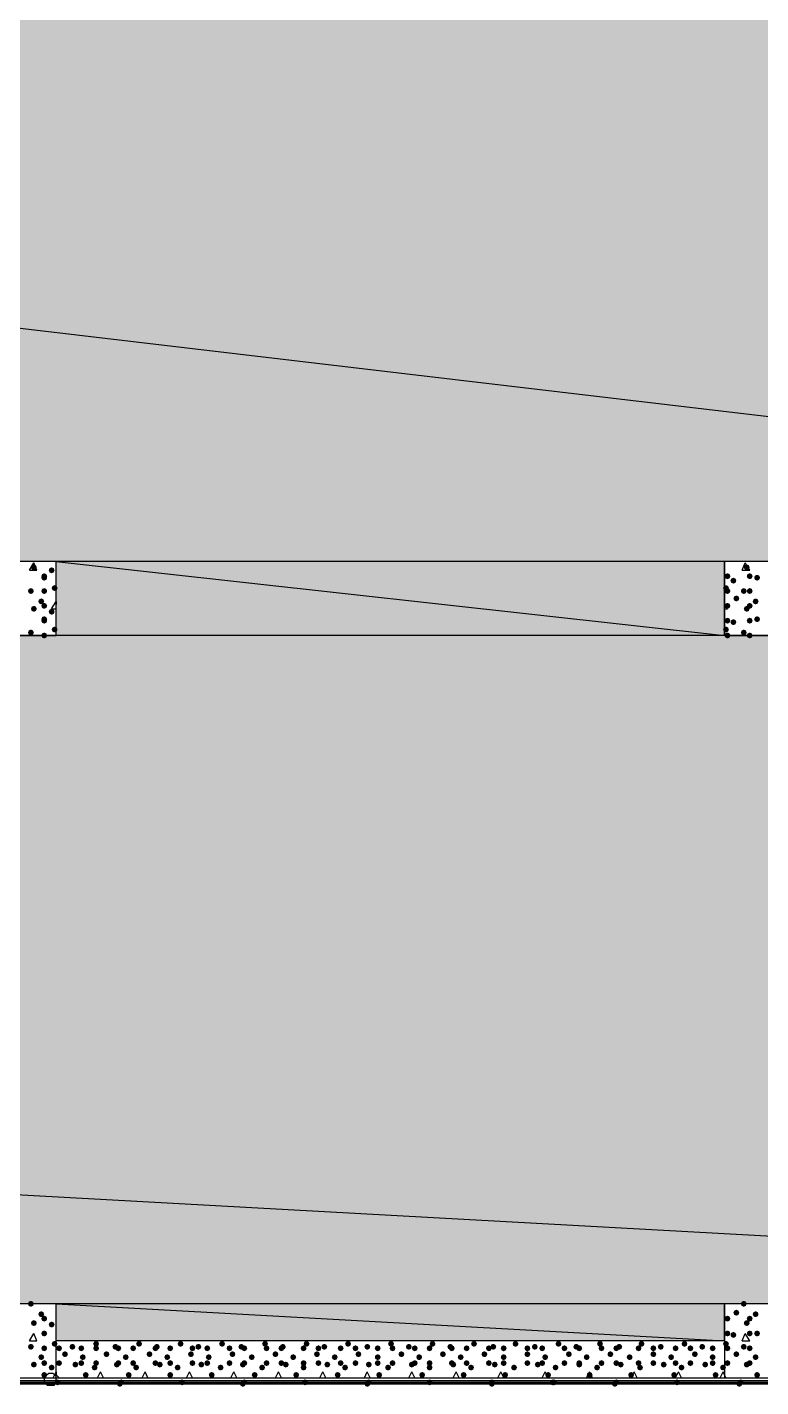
# Model space of a CAD drawing. Header units: millimetres. Extents: x 0 to 420, y 0 to 297.
# Drawn here: x 322.26 to 343.22, y 99.99 to 138.83 of the extents above; entities that cross this region are included whole.
import ezdxf

# ---------------------------------------------------------------- set-up
doc = ezdxf.new("R2010")
doc.units = ezdxf.units.MM
doc.layers.get('0').update_dxf_attribs({"linetype": 'CONTINUOUS'})

msp = doc.modelspace()

# ---------------------------------------------------------------- hatches: boundary and pattern name
at = {"true_color": 0x000008}
h = msp.add_hatch(color=0, dxfattribs=at)
h.paths.add_polyline_path([(378.544667, 142.621), (217.17, 142.621), (378.544667, 123.571)], flags=0)
h.paths.add_polyline_path([(217.17, 142.621), (378.544667, 123.571), (217.17, 123.571)], flags=0)
h = msp.add_hatch(color=0, dxfattribs=at)
h.paths.add_polyline_path([(342.180333, 123.571), (323.088, 123.571), (342.180333, 121.454333)], flags=0)
h.paths.add_polyline_path([(323.088, 123.571), (342.180333, 121.454333), (323.088, 121.454333)], flags=0)
at = {"true_color": 0x000007}
for points in [[(322.537667, 123.401667), (322.512796, 123.341871), (322.453, 123.317), (322.393204, 123.341871), (322.368333, 123.401667), (322.393204, 123.461462), (322.453, 123.486333), (322.512796, 123.461463)], [(322.834, 123.147667), (322.809129, 123.087871), (322.749333, 123.063), (322.689537, 123.087871), (322.664667, 123.147667), (322.689537, 123.207462), (322.749333, 123.232333), (322.809129, 123.207463)], [(322.834, 123.105333), (322.809129, 123.045538), (322.749333, 123.020667), (322.689537, 123.045538), (322.664667, 123.105333), (322.689537, 123.165129), (322.749333, 123.19), (322.809129, 123.165129)], [(323.045667, 123.317), (323.020796, 123.257204), (322.961, 123.232333), (322.901204, 123.257204), (322.876333, 123.317), (322.901204, 123.376796), (322.961, 123.401667), (323.020796, 123.376796)], [(342.349667, 123.147667), (342.324796, 123.087871), (342.265, 123.063), (342.205204, 123.087871), (342.180333, 123.147667), (342.205204, 123.207462), (342.265, 123.232333), (342.324796, 123.207463)], [(342.9, 123.401667), (342.875129, 123.341871), (342.815333, 123.317), (342.755538, 123.341871), (342.730667, 123.401667), (342.755537, 123.461462), (342.815333, 123.486333), (342.875129, 123.461463)], [(342.984667, 123.147667), (342.959796, 123.087871), (342.9, 123.063), (342.840204, 123.087871), (342.815333, 123.147667), (342.840204, 123.207462), (342.9, 123.232333), (342.959796, 123.207463)], [(343.196333, 123.105333), (343.171462, 123.045538), (343.111667, 123.020667), (343.051871, 123.045538), (343.027, 123.105333), (343.051871, 123.165129), (343.111667, 123.19), (343.171462, 123.165129)], [(322.453, 122.724333), (322.428129, 122.664537), (322.368333, 122.639667), (322.308538, 122.664537), (322.283667, 122.724333), (322.308537, 122.784129), (322.368333, 122.809), (322.428129, 122.784129)], [(322.834, 122.724333), (322.809129, 122.664537), (322.749333, 122.639667), (322.689537, 122.664537), (322.664667, 122.724333), (322.689537, 122.784129), (322.749333, 122.809), (322.809129, 122.784129)], [(323.130333, 122.809), (323.105462, 122.749204), (323.045667, 122.724333), (322.985871, 122.749204), (322.961, 122.809), (322.985871, 122.868796), (323.045667, 122.893667), (323.105462, 122.868796)], [(342.307333, 122.809), (342.282462, 122.749204), (342.222667, 122.724333), (342.162871, 122.749204), (342.138, 122.809), (342.162871, 122.868796), (342.222667, 122.893667), (342.282462, 122.868796)], [(342.349667, 122.724333), (342.324796, 122.664537), (342.265, 122.639667), (342.205204, 122.664537), (342.180333, 122.724333), (342.205204, 122.784129), (342.265, 122.809), (342.324796, 122.784129)], [(342.519, 123.020667), (342.494129, 122.960871), (342.434333, 122.936), (342.374537, 122.960871), (342.349667, 123.020667), (342.374537, 123.080462), (342.434333, 123.105333), (342.494129, 123.080463)], [(342.815333, 122.724333), (342.790462, 122.664537), (342.730667, 122.639667), (342.670871, 122.664537), (342.646, 122.724333), (342.670871, 122.784129), (342.730667, 122.809), (342.790462, 122.784129)], [(342.984667, 122.724333), (342.959796, 122.664537), (342.9, 122.639667), (342.840204, 122.664537), (342.815333, 122.724333), (342.840204, 122.784129), (342.9, 122.809), (342.959796, 122.784129)], [(322.749333, 122.428), (322.724462, 122.368204), (322.664667, 122.343333), (322.604871, 122.368204), (322.58, 122.428), (322.604871, 122.487796), (322.664667, 122.512667), (322.724462, 122.487796)], [(322.834, 122.301), (322.809129, 122.241204), (322.749333, 122.216333), (322.689537, 122.241204), (322.664667, 122.301), (322.689537, 122.360796), (322.749333, 122.385667), (322.809129, 122.360796)], [(342.349667, 122.301), (342.324796, 122.241204), (342.265, 122.216333), (342.205204, 122.241204), (342.180333, 122.301), (342.205204, 122.360796), (342.265, 122.385667), (342.324796, 122.360796)], [(342.603667, 122.512667), (342.578796, 122.452871), (342.519, 122.428), (342.459204, 122.452871), (342.434333, 122.512667), (342.459204, 122.572462), (342.519, 122.597333), (342.578796, 122.572463)], [(342.984667, 122.301), (342.959796, 122.241204), (342.9, 122.216333), (342.840204, 122.241204), (342.815333, 122.301), (342.840204, 122.360796), (342.9, 122.385667), (342.959796, 122.360796)], [(343.154, 122.428), (343.129129, 122.368204), (343.069333, 122.343333), (343.009537, 122.368204), (342.984667, 122.428), (343.009537, 122.487796), (343.069333, 122.512667), (343.129129, 122.487796)], [(322.537667, 122.216333), (322.512796, 122.156537), (322.453, 122.131667), (322.393204, 122.156537), (322.368333, 122.216333), (322.393204, 122.276129), (322.453, 122.301), (322.512796, 122.276129)], [(322.834, 121.92), (322.809129, 121.860204), (322.749333, 121.835333), (322.689537, 121.860204), (322.664667, 121.92), (322.689537, 121.979796), (322.749333, 122.004667), (322.809129, 121.979796)], [(322.834, 121.877667), (322.809129, 121.817871), (322.749333, 121.793), (322.689537, 121.817871), (322.664667, 121.877667), (322.689537, 121.937462), (322.749333, 121.962333), (322.809129, 121.937463)], [(323.045667, 122.131667), (323.020796, 122.071871), (322.961, 122.047), (322.901204, 122.071871), (322.876333, 122.131667), (322.901204, 122.191462), (322.961, 122.216333), (323.020796, 122.191463)], [(342.349667, 121.877667), (342.324796, 121.817871), (342.265, 121.793), (342.205204, 121.817871), (342.180333, 121.877667), (342.205204, 121.937462), (342.265, 121.962333), (342.324796, 121.937463)], [(342.9, 122.216333), (342.875129, 122.156537), (342.815333, 122.131667), (342.755538, 122.156537), (342.730667, 122.216333), (342.755537, 122.276129), (342.815333, 122.301), (342.875129, 122.276129)], [(342.984667, 121.877667), (342.959796, 121.817871), (342.9, 121.793), (342.840204, 121.817871), (342.815333, 121.877667), (342.840204, 121.937462), (342.9, 121.962333), (342.959796, 121.937463)], [(343.196333, 121.92), (343.171462, 121.860204), (343.111667, 121.835333), (343.051871, 121.860204), (343.027, 121.92), (343.051871, 121.979796), (343.111667, 122.004667), (343.171462, 121.979796)], [(322.453, 121.539), (322.428129, 121.479204), (322.368333, 121.454333), (322.308538, 121.479204), (322.283667, 121.539), (322.308537, 121.598796), (322.368333, 121.623667), (322.428129, 121.598796)], [(323.130333, 121.623667), (323.105462, 121.563871), (323.045667, 121.539), (322.985871, 121.563871), (322.961, 121.623667), (322.985871, 121.683462), (323.045667, 121.708333), (323.105462, 121.683463)], [(342.307333, 121.623667), (342.282462, 121.563871), (342.222667, 121.539), (342.162871, 121.563871), (342.138, 121.623667), (342.162871, 121.683462), (342.222667, 121.708333), (342.282462, 121.683463)], [(342.519, 121.835333), (342.494129, 121.775538), (342.434333, 121.750667), (342.374537, 121.775538), (342.349667, 121.835333), (342.374537, 121.895129), (342.434333, 121.92), (342.494129, 121.895129)], [(342.815333, 121.539), (342.790462, 121.479204), (342.730667, 121.454333), (342.670871, 121.479204), (342.646, 121.539), (342.670871, 121.598796), (342.730667, 121.623667), (342.790462, 121.598796)], [(322.834, 121.454333), (322.809129, 121.394537), (322.749333, 121.369667), (322.689537, 121.394537), (322.664667, 121.454333), (322.689537, 121.514129), (322.749333, 121.539), (322.809129, 121.514129)], [(342.349667, 121.454333), (342.324796, 121.394537), (342.265, 121.369667), (342.205204, 121.394537), (342.180333, 121.454333), (342.205204, 121.514129), (342.265, 121.539), (342.324796, 121.514129)], [(342.984667, 121.454333), (342.959796, 121.394537), (342.9, 121.369667), (342.840204, 121.394537), (342.815333, 121.454333), (342.840204, 121.514129), (342.9, 121.539), (342.959796, 121.514129)], [(322.453, 102.362), (322.428129, 102.302204), (322.368333, 102.277333), (322.308538, 102.302204), (322.283667, 102.362), (322.308537, 102.421796), (322.368333, 102.446667), (322.428129, 102.421796)], [(342.603667, 102.108), (342.578796, 102.048204), (342.519, 102.023333), (342.459204, 102.048204), (342.434333, 102.108), (342.459204, 102.167796), (342.519, 102.192667), (342.578796, 102.167796)], [(342.815333, 102.362), (342.790462, 102.302204), (342.730667, 102.277333), (342.670871, 102.302204), (342.646, 102.362), (342.670871, 102.421796), (342.730667, 102.446667), (342.790462, 102.421796)], [(322.537667, 101.811667), (322.512796, 101.751871), (322.453, 101.727), (322.393204, 101.751871), (322.368333, 101.811667), (322.393204, 101.871462), (322.453, 101.896333), (322.512796, 101.871463)], [(322.749333, 102.065667), (322.724462, 102.005871), (322.664667, 101.981), (322.604871, 102.005871), (322.58, 102.065667), (322.604871, 102.125462), (322.664667, 102.150333), (322.724462, 102.125463)], [(322.834, 101.938667), (322.809129, 101.878871), (322.749333, 101.854), (322.689537, 101.878871), (322.664667, 101.938667), (322.689537, 101.998462), (322.749333, 102.023333), (322.809129, 101.998463)], [(323.045667, 101.769333), (323.020796, 101.709537), (322.961, 101.684667), (322.901204, 101.709537), (322.876333, 101.769333), (322.901204, 101.829129), (322.961, 101.854), (323.020796, 101.829129)], [(342.349667, 101.938667), (342.324796, 101.878871), (342.265, 101.854), (342.205204, 101.878871), (342.180333, 101.938667), (342.205204, 101.998462), (342.265, 102.023333), (342.324796, 101.998463)], [(342.9, 101.811667), (342.875129, 101.751871), (342.815333, 101.727), (342.755538, 101.751871), (342.730667, 101.811667), (342.755537, 101.871462), (342.815333, 101.896333), (342.875129, 101.871463)], [(342.984667, 101.938667), (342.959796, 101.878871), (342.9, 101.854), (342.840204, 101.878871), (342.815333, 101.938667), (342.840204, 101.998462), (342.9, 102.023333), (342.959796, 101.998463)], [(343.154, 102.065667), (343.129129, 102.005871), (343.069333, 101.981), (343.009537, 102.005871), (342.984667, 102.065667), (343.009537, 102.125462), (343.069333, 102.150333), (343.129129, 102.125463)], [(322.834, 101.515333), (322.809129, 101.455537), (322.749333, 101.430667), (322.689537, 101.455537), (322.664667, 101.515333), (322.689537, 101.575129), (322.749333, 101.6), (322.809129, 101.575129)], [(322.834, 101.515333), (322.809129, 101.455537), (322.749333, 101.430667), (322.689537, 101.455537), (322.664667, 101.515333), (322.689537, 101.575129), (322.749333, 101.6), (322.809129, 101.575129)], [(342.349667, 101.515333), (342.324796, 101.455537), (342.265, 101.430667), (342.205204, 101.455537), (342.180333, 101.515333), (342.205204, 101.575129), (342.265, 101.6), (342.324796, 101.575129)], [(342.519, 101.473), (342.494129, 101.413204), (342.434333, 101.388333), (342.374537, 101.413204), (342.349667, 101.473), (342.374537, 101.532796), (342.434333, 101.557667), (342.494129, 101.532796)], [(342.984667, 101.515333), (342.959796, 101.455537), (342.9, 101.430667), (342.840204, 101.455537), (342.815333, 101.515333), (342.840204, 101.575129), (342.9, 101.6), (342.959796, 101.575129)], [(343.196333, 101.515333), (343.171462, 101.455537), (343.111667, 101.430667), (343.051871, 101.455537), (343.027, 101.515333), (343.051871, 101.575129), (343.111667, 101.6), (343.171462, 101.575129)], [(322.453, 101.134333), (322.428129, 101.074537), (322.368333, 101.049667), (322.308538, 101.074537), (322.283667, 101.134333), (322.308537, 101.194129), (322.368333, 101.219), (322.428129, 101.194129)], [(322.834, 101.092), (322.809129, 101.032204), (322.749333, 101.007333), (322.689537, 101.032204), (322.664667, 101.092), (322.689537, 101.151796), (322.749333, 101.176667), (322.809129, 101.151796)], [(323.130333, 101.219), (323.105462, 101.159204), (323.045667, 101.134333), (322.985871, 101.159204), (322.961, 101.219), (322.985871, 101.278796), (323.045667, 101.303667), (323.105462, 101.278796)], [(342.307333, 101.219), (342.282462, 101.159204), (342.222667, 101.134333), (342.162871, 101.159204), (342.138, 101.219), (342.162871, 101.278796), (342.222667, 101.303667), (342.282462, 101.278796)], [(342.349667, 101.092), (342.324796, 101.032204), (342.265, 101.007333), (342.205204, 101.032204), (342.180333, 101.092), (342.205204, 101.151796), (342.265, 101.176667), (342.324796, 101.151796)], [(342.603667, 100.922667), (342.578796, 100.862871), (342.519, 100.838), (342.459204, 100.862871), (342.434333, 100.922667), (342.459204, 100.982462), (342.519, 101.007333), (342.578796, 100.982463)], [(342.815333, 101.134333), (342.790462, 101.074537), (342.730667, 101.049667), (342.670871, 101.074537), (342.646, 101.134333), (342.670871, 101.194129), (342.730667, 101.219), (342.790462, 101.194129)], [(342.984667, 101.092), (342.959796, 101.032204), (342.9, 101.007333), (342.840204, 101.032204), (342.815333, 101.092), (342.840204, 101.151796), (342.9, 101.176667), (342.959796, 101.151796)], [(322.537667, 100.626333), (322.512796, 100.566537), (322.453, 100.541667), (322.393204, 100.566537), (322.368333, 100.626333), (322.393204, 100.686129), (322.453, 100.711), (322.512796, 100.686129)], [(322.749333, 100.838), (322.724462, 100.778204), (322.664667, 100.753333), (322.604871, 100.778204), (322.58, 100.838), (322.604871, 100.897796), (322.664667, 100.922667), (322.724462, 100.897796)], [(322.834, 100.668667), (322.809129, 100.608871), (322.749333, 100.584), (322.689537, 100.608871), (322.664667, 100.668667), (322.689537, 100.728462), (322.749333, 100.753333), (322.809129, 100.728463)], [(323.045667, 100.541667), (323.020796, 100.481871), (322.961, 100.457), (322.901204, 100.481871), (322.876333, 100.541667), (322.901204, 100.601462), (322.961, 100.626333), (323.020796, 100.601463)], [(342.349667, 100.668667), (342.324796, 100.608871), (342.265, 100.584), (342.205204, 100.608871), (342.180333, 100.668667), (342.205204, 100.728462), (342.265, 100.753333), (342.324796, 100.728463)], [(342.9, 100.626333), (342.875129, 100.566537), (342.815333, 100.541667), (342.755538, 100.566537), (342.730667, 100.626333), (342.755537, 100.686129), (342.815333, 100.711), (342.875129, 100.686129)], [(342.984667, 100.668667), (342.959796, 100.608871), (342.9, 100.584), (342.840204, 100.608871), (342.815333, 100.668667), (342.840204, 100.728462), (342.9, 100.753333), (342.959796, 100.728463)], [(343.154, 100.838), (343.129129, 100.778204), (343.069333, 100.753333), (343.009537, 100.778204), (342.984667, 100.838), (343.009537, 100.897796), (343.069333, 100.922667), (343.129129, 100.897796)], [(322.834, 100.33), (322.809129, 100.270204), (322.749333, 100.245333), (322.689537, 100.270204), (322.664667, 100.33), (322.689537, 100.389796), (322.749333, 100.414667), (322.809129, 100.389796)], [(343.196333, 100.33), (343.171462, 100.270204), (343.111667, 100.245333), (343.051871, 100.270204), (343.027, 100.33), (343.051871, 100.389796), (343.111667, 100.414667), (343.171462, 100.389796)]]:
    msp.add_hatch(color=0, dxfattribs=at).paths.add_polyline_path(points, flags=0)
at = {"true_color": 0x000008}
h = msp.add_hatch(color=0, dxfattribs=at)
h.paths.add_polyline_path([(378.544667, 121.454333), (32.469667, 121.454333), (378.544667, 102.362)], flags=0)
h.paths.add_polyline_path([(32.469667, 121.454333), (378.544667, 102.362), (32.469667, 102.362)], flags=0)
h = msp.add_hatch(color=0, dxfattribs=at)
h.paths.add_polyline_path([(342.180333, 102.362), (323.088, 102.362), (342.180333, 101.303667)], flags=0)
h.paths.add_polyline_path([(323.088, 102.362), (342.180333, 101.303667), (323.088, 101.303667)], flags=0)
for points in [[(323.257333, 101.092), (323.232462, 101.032204), (323.172667, 101.007333), (323.112871, 101.032204), (323.088, 101.092), (323.112871, 101.151796), (323.172667, 101.176667), (323.232462, 101.151796)], [(323.426667, 100.922667), (323.401796, 100.862871), (323.342, 100.838), (323.282204, 100.862871), (323.257333, 100.922667), (323.282204, 100.982462), (323.342, 101.007333), (323.401796, 100.982463)], [(323.638333, 101.134333), (323.613462, 101.074537), (323.553667, 101.049667), (323.493871, 101.074537), (323.469, 101.134333), (323.493871, 101.194129), (323.553667, 101.219), (323.613462, 101.194129)], [(323.892333, 101.092), (323.867462, 101.032204), (323.807667, 101.007333), (323.747871, 101.032204), (323.723, 101.092), (323.747871, 101.151796), (323.807667, 101.176667), (323.867462, 101.151796)], [(324.315667, 101.219), (324.290796, 101.159204), (324.231, 101.134333), (324.171204, 101.159204), (324.146333, 101.219), (324.171204, 101.278796), (324.231, 101.303667), (324.290796, 101.278796)], [(324.315667, 101.092), (324.290796, 101.032204), (324.231, 101.007333), (324.171204, 101.032204), (324.146333, 101.092), (324.171204, 101.151796), (324.231, 101.176667), (324.290796, 101.151796)], [(324.612, 100.922667), (324.587129, 100.862871), (324.527333, 100.838), (324.467538, 100.862871), (324.442667, 100.922667), (324.467537, 100.982462), (324.527333, 101.007333), (324.587129, 100.982463)], [(324.866, 101.134333), (324.841129, 101.074537), (324.781333, 101.049667), (324.721537, 101.074537), (324.696667, 101.134333), (324.721537, 101.194129), (324.781333, 101.219), (324.841129, 101.194129)], [(324.950667, 101.092), (324.925796, 101.032204), (324.866, 101.007333), (324.806204, 101.032204), (324.781333, 101.092), (324.806204, 101.151796), (324.866, 101.176667), (324.925796, 101.151796)], [(325.374, 101.092), (325.349129, 101.032204), (325.289333, 101.007333), (325.229537, 101.032204), (325.204667, 101.092), (325.229537, 101.151796), (325.289333, 101.176667), (325.349129, 101.151796)], [(325.543333, 101.219), (325.518462, 101.159204), (325.458667, 101.134333), (325.398871, 101.159204), (325.374, 101.219), (325.398871, 101.278796), (325.458667, 101.303667), (325.518462, 101.278796)], [(325.839667, 100.922667), (325.814796, 100.862871), (325.755, 100.838), (325.695204, 100.862871), (325.670333, 100.922667), (325.695204, 100.982462), (325.755, 101.007333), (325.814796, 100.982463)], [(326.009, 101.092), (325.984129, 101.032204), (325.924333, 101.007333), (325.864537, 101.032204), (325.839667, 101.092), (325.864537, 101.151796), (325.924333, 101.176667), (325.984129, 101.151796)], [(326.051333, 101.134333), (326.026462, 101.074537), (325.966667, 101.049667), (325.906871, 101.074537), (325.882, 101.134333), (325.906871, 101.194129), (325.966667, 101.219), (326.026462, 101.194129)], [(326.432333, 101.092), (326.407462, 101.032204), (326.347667, 101.007333), (326.287871, 101.032204), (326.263, 101.092), (326.287871, 101.151796), (326.347667, 101.176667), (326.407462, 101.151796)], [(326.728667, 101.219), (326.703796, 101.159204), (326.644, 101.134333), (326.584204, 101.159204), (326.559333, 101.219), (326.584204, 101.278796), (326.644, 101.303667), (326.703796, 101.278796)], [(327.025, 100.922667), (327.000129, 100.862871), (326.940333, 100.838), (326.880538, 100.862871), (326.855667, 100.922667), (326.880537, 100.982462), (326.940333, 101.007333), (327.000129, 100.982463)], [(327.067333, 101.092), (327.042462, 101.032204), (326.982667, 101.007333), (326.922871, 101.032204), (326.898, 101.092), (326.922871, 101.151796), (326.982667, 101.176667), (327.042462, 101.151796)], [(327.236667, 101.134333), (327.211796, 101.074537), (327.152, 101.049667), (327.092204, 101.074537), (327.067333, 101.134333), (327.092204, 101.194129), (327.152, 101.219), (327.211796, 101.194129)], [(327.490667, 101.092), (327.465796, 101.032204), (327.406, 101.007333), (327.346204, 101.032204), (327.321333, 101.092), (327.346204, 101.151796), (327.406, 101.176667), (327.465796, 101.151796)], [(327.914, 101.219), (327.889129, 101.159204), (327.829333, 101.134333), (327.769537, 101.159204), (327.744667, 101.219), (327.769537, 101.278796), (327.829333, 101.303667), (327.889129, 101.278796)], [(328.125667, 101.092), (328.100796, 101.032204), (328.041, 101.007333), (327.981204, 101.032204), (327.956333, 101.092), (327.981204, 101.151796), (328.041, 101.176667), (328.100796, 101.151796)], [(328.210333, 100.922667), (328.185462, 100.862871), (328.125667, 100.838), (328.065871, 100.862871), (328.041, 100.922667), (328.065871, 100.982462), (328.125667, 101.007333), (328.185462, 100.982463)], [(328.464333, 101.134333), (328.439462, 101.074537), (328.379667, 101.049667), (328.319871, 101.074537), (328.295, 101.134333), (328.319871, 101.194129), (328.379667, 101.219), (328.439462, 101.194129)], [(328.549, 101.092), (328.524129, 101.032204), (328.464333, 101.007333), (328.404537, 101.032204), (328.379667, 101.092), (328.404537, 101.151796), (328.464333, 101.176667), (328.524129, 101.151796)], [(329.141667, 101.219), (329.116796, 101.159204), (329.057, 101.134333), (328.997204, 101.159204), (328.972333, 101.219), (328.997204, 101.278796), (329.057, 101.303667), (329.116796, 101.278796)], [(329.184, 101.092), (329.159129, 101.032204), (329.099333, 101.007333), (329.039537, 101.032204), (329.014667, 101.092), (329.039537, 101.151796), (329.099333, 101.176667), (329.159129, 101.151796)], [(329.438, 100.922667), (329.413129, 100.862871), (329.353333, 100.838), (329.293537, 100.862871), (329.268667, 100.922667), (329.293537, 100.982462), (329.353333, 101.007333), (329.413129, 100.982463)], [(329.607333, 101.092), (329.582462, 101.032204), (329.522667, 101.007333), (329.462871, 101.032204), (329.438, 101.092), (329.462871, 101.151796), (329.522667, 101.176667), (329.582462, 101.151796)], [(329.649667, 101.134333), (329.624796, 101.074537), (329.565, 101.049667), (329.505204, 101.074537), (329.480333, 101.134333), (329.505204, 101.194129), (329.565, 101.219), (329.624796, 101.194129)], [(330.242333, 101.092), (330.217462, 101.032204), (330.157667, 101.007333), (330.097871, 101.032204), (330.073, 101.092), (330.097871, 101.151796), (330.157667, 101.176667), (330.217462, 101.151796)], [(330.327, 101.219), (330.302129, 101.159204), (330.242333, 101.134333), (330.182538, 101.159204), (330.157667, 101.219), (330.182537, 101.278796), (330.242333, 101.303667), (330.302129, 101.278796)], [(330.623333, 100.922667), (330.598462, 100.862871), (330.538667, 100.838), (330.478871, 100.862871), (330.454, 100.922667), (330.478871, 100.982462), (330.538667, 101.007333), (330.598462, 100.982463)], [(330.665667, 101.092), (330.640796, 101.032204), (330.581, 101.007333), (330.521204, 101.032204), (330.496333, 101.092), (330.521204, 101.151796), (330.581, 101.176667), (330.640796, 101.151796)], [(330.835, 101.134333), (330.810129, 101.074537), (330.750333, 101.049667), (330.690538, 101.074537), (330.665667, 101.134333), (330.690537, 101.194129), (330.750333, 101.219), (330.810129, 101.194129)], [(331.300667, 101.092), (331.275796, 101.032204), (331.216, 101.007333), (331.156204, 101.032204), (331.131333, 101.092), (331.156204, 101.151796), (331.216, 101.176667), (331.275796, 101.151796)], [(331.512333, 101.219), (331.487462, 101.159204), (331.427667, 101.134333), (331.367871, 101.159204), (331.343, 101.219), (331.367871, 101.278796), (331.427667, 101.303667), (331.487462, 101.278796)], [(331.724, 101.092), (331.699129, 101.032204), (331.639333, 101.007333), (331.579538, 101.032204), (331.554667, 101.092), (331.579537, 101.151796), (331.639333, 101.176667), (331.699129, 101.151796)], [(331.808667, 100.922667), (331.783796, 100.862871), (331.724, 100.838), (331.664204, 100.862871), (331.639333, 100.922667), (331.664204, 100.982462), (331.724, 101.007333), (331.783796, 100.982463)], [(332.062667, 101.134333), (332.037796, 101.074537), (331.978, 101.049667), (331.918204, 101.074537), (331.893333, 101.134333), (331.918204, 101.194129), (331.978, 101.219), (332.037796, 101.194129)], [(332.359, 101.092), (332.334129, 101.032204), (332.274333, 101.007333), (332.214538, 101.032204), (332.189667, 101.092), (332.214537, 101.151796), (332.274333, 101.176667), (332.334129, 101.151796)], [(332.74, 101.219), (332.715129, 101.159204), (332.655333, 101.134333), (332.595537, 101.159204), (332.570667, 101.219), (332.595537, 101.278796), (332.655333, 101.303667), (332.715129, 101.278796)], [(332.782333, 101.092), (332.757462, 101.032204), (332.697667, 101.007333), (332.637871, 101.032204), (332.613, 101.092), (332.637871, 101.151796), (332.697667, 101.176667), (332.757462, 101.151796)], [(333.036333, 100.922667), (333.011462, 100.862871), (332.951667, 100.838), (332.891871, 100.862871), (332.867, 100.922667), (332.891871, 100.982462), (332.951667, 101.007333), (333.011462, 100.982463)], [(333.248, 101.134333), (333.223129, 101.074537), (333.163333, 101.049667), (333.103538, 101.074537), (333.078667, 101.134333), (333.103537, 101.194129), (333.163333, 101.219), (333.223129, 101.194129)], [(333.417333, 101.092), (333.392462, 101.032204), (333.332667, 101.007333), (333.272871, 101.032204), (333.248, 101.092), (333.272871, 101.151796), (333.332667, 101.176667), (333.392462, 101.151796)], [(333.840667, 101.092), (333.815796, 101.032204), (333.756, 101.007333), (333.696204, 101.032204), (333.671333, 101.092), (333.696204, 101.151796), (333.756, 101.176667), (333.815796, 101.151796)], [(333.925333, 101.219), (333.900463, 101.159204), (333.840667, 101.134333), (333.780871, 101.159204), (333.756, 101.219), (333.780871, 101.278796), (333.840667, 101.303667), (333.900462, 101.278796)], [(334.221667, 100.922667), (334.196796, 100.862871), (334.137, 100.838), (334.077204, 100.862871), (334.052333, 100.922667), (334.077204, 100.982462), (334.137, 101.007333), (334.196796, 100.982463)], [(334.433333, 101.134333), (334.408462, 101.074537), (334.348667, 101.049667), (334.288871, 101.074537), (334.264, 101.134333), (334.288871, 101.194129), (334.348667, 101.219), (334.408462, 101.194129)], [(334.475667, 101.092), (334.450796, 101.032204), (334.391, 101.007333), (334.331204, 101.032204), (334.306333, 101.092), (334.331204, 101.151796), (334.391, 101.176667), (334.450796, 101.151796)], [(334.899, 101.092), (334.874129, 101.032204), (334.814333, 101.007333), (334.754537, 101.032204), (334.729667, 101.092), (334.754537, 101.151796), (334.814333, 101.176667), (334.874129, 101.151796)], [(335.110667, 101.219), (335.085796, 101.159204), (335.026, 101.134333), (334.966204, 101.159204), (334.941333, 101.219), (334.966204, 101.278796), (335.026, 101.303667), (335.085796, 101.278796)], [(335.407, 100.922667), (335.382129, 100.862871), (335.322333, 100.838), (335.262538, 100.862871), (335.237667, 100.922667), (335.262537, 100.982462), (335.322333, 101.007333), (335.382129, 100.982463)], [(335.534, 101.092), (335.509129, 101.032204), (335.449333, 101.007333), (335.389537, 101.032204), (335.364667, 101.092), (335.389537, 101.151796), (335.449333, 101.176667), (335.509129, 101.151796)], [(335.661, 101.134333), (335.636129, 101.074537), (335.576333, 101.049667), (335.516538, 101.074537), (335.491667, 101.134333), (335.516537, 101.194129), (335.576333, 101.219), (335.636129, 101.194129)], [(335.957333, 101.092), (335.932462, 101.032204), (335.872667, 101.007333), (335.812871, 101.032204), (335.788, 101.092), (335.812871, 101.151796), (335.872667, 101.176667), (335.932462, 101.151796)], [(336.296, 101.219), (336.271129, 101.159204), (336.211333, 101.134333), (336.151538, 101.159204), (336.126667, 101.219), (336.151537, 101.278796), (336.211333, 101.303667), (336.271129, 101.278796)], [(336.634667, 101.092), (336.609796, 101.032204), (336.55, 101.007333), (336.490204, 101.032204), (336.465333, 101.092), (336.490204, 101.151796), (336.55, 101.176667), (336.609796, 101.151796)], [(336.634667, 100.922667), (336.609796, 100.862871), (336.55, 100.838), (336.490204, 100.862871), (336.465333, 100.922667), (336.490204, 100.982462), (336.55, 101.007333), (336.609796, 100.982463)], [(336.846333, 101.134333), (336.821462, 101.074537), (336.761667, 101.049667), (336.701871, 101.074537), (336.677, 101.134333), (336.701871, 101.194129), (336.761667, 101.219), (336.821462, 101.194129)], [(337.058, 101.092), (337.033129, 101.032204), (336.973333, 101.007333), (336.913537, 101.032204), (336.888667, 101.092), (336.913537, 101.151796), (336.973333, 101.176667), (337.033129, 101.151796)], [(337.523667, 101.219), (337.498796, 101.159204), (337.439, 101.134333), (337.379204, 101.159204), (337.354333, 101.219), (337.379204, 101.278796), (337.439, 101.303667), (337.498796, 101.278796)], [(337.693, 101.092), (337.668129, 101.032204), (337.608333, 101.007333), (337.548537, 101.032204), (337.523667, 101.092), (337.548537, 101.151796), (337.608333, 101.176667), (337.668129, 101.151796)], [(337.82, 100.922667), (337.795129, 100.862871), (337.735333, 100.838), (337.675538, 100.862871), (337.650667, 100.922667), (337.675537, 100.982462), (337.735333, 101.007333), (337.795129, 100.982463)], [(338.031667, 101.134333), (338.006796, 101.074537), (337.947, 101.049667), (337.887204, 101.074537), (337.862333, 101.134333), (337.887204, 101.194129), (337.947, 101.219), (338.006796, 101.194129)], [(338.116333, 101.092), (338.091462, 101.032204), (338.031667, 101.007333), (337.971871, 101.032204), (337.947, 101.092), (337.971871, 101.151796), (338.031667, 101.176667), (338.091462, 101.151796)], [(338.709, 101.219), (338.684129, 101.159204), (338.624333, 101.134333), (338.564537, 101.159204), (338.539667, 101.219), (338.564537, 101.278796), (338.624333, 101.303667), (338.684129, 101.278796)], [(338.751333, 101.092), (338.726462, 101.032204), (338.666667, 101.007333), (338.606871, 101.032204), (338.582, 101.092), (338.606871, 101.151796), (338.666667, 101.176667), (338.726462, 101.151796)], [(339.005333, 100.922667), (338.980462, 100.862871), (338.920667, 100.838), (338.860871, 100.862871), (338.836, 100.922667), (338.860871, 100.982462), (338.920667, 101.007333), (338.980462, 100.982463)], [(339.174667, 101.092), (339.149796, 101.032204), (339.09, 101.007333), (339.030204, 101.032204), (339.005333, 101.092), (339.030204, 101.151796), (339.09, 101.176667), (339.149796, 101.151796)], [(339.259333, 101.134333), (339.234462, 101.074537), (339.174667, 101.049667), (339.114871, 101.074537), (339.09, 101.134333), (339.114871, 101.194129), (339.174667, 101.219), (339.234462, 101.194129)], [(339.809667, 101.092), (339.784796, 101.032204), (339.725, 101.007333), (339.665204, 101.032204), (339.640333, 101.092), (339.665204, 101.151796), (339.725, 101.176667), (339.784796, 101.151796)], [(339.894333, 101.219), (339.869462, 101.159204), (339.809667, 101.134333), (339.749871, 101.159204), (339.725, 101.219), (339.749871, 101.278796), (339.809667, 101.303667), (339.869462, 101.278796)], [(340.233, 101.092), (340.208129, 101.032204), (340.148333, 101.007333), (340.088538, 101.032204), (340.063667, 101.092), (340.088537, 101.151796), (340.148333, 101.176667), (340.208129, 101.151796)], [(340.233, 100.922667), (340.208129, 100.862871), (340.148333, 100.838), (340.088538, 100.862871), (340.063667, 100.922667), (340.088537, 100.982462), (340.148333, 101.007333), (340.208129, 100.982463)], [(340.444667, 101.134333), (340.419796, 101.074537), (340.36, 101.049667), (340.300204, 101.074537), (340.275333, 101.134333), (340.300204, 101.194129), (340.36, 101.219), (340.419796, 101.194129)], [(340.868, 101.092), (340.843129, 101.032204), (340.783333, 101.007333), (340.723538, 101.032204), (340.698667, 101.092), (340.723537, 101.151796), (340.783333, 101.176667), (340.843129, 101.151796)], [(341.122, 101.219), (341.097129, 101.159204), (341.037333, 101.134333), (340.977538, 101.159204), (340.952667, 101.219), (340.977537, 101.278796), (341.037333, 101.303667), (341.097129, 101.278796)], [(341.291333, 101.092), (341.266462, 101.032204), (341.206667, 101.007333), (341.146871, 101.032204), (341.122, 101.092), (341.146871, 101.151796), (341.206667, 101.176667), (341.266462, 101.151796)], [(341.418333, 100.922667), (341.393462, 100.862871), (341.333667, 100.838), (341.273871, 100.862871), (341.249, 100.922667), (341.273871, 100.982462), (341.333667, 101.007333), (341.393462, 100.982463)], [(341.63, 101.134333), (341.605129, 101.074537), (341.545333, 101.049667), (341.485537, 101.074537), (341.460667, 101.134333), (341.485537, 101.194129), (341.545333, 101.219), (341.605129, 101.194129)], [(341.926333, 101.092), (341.901462, 101.032204), (341.841667, 101.007333), (341.781871, 101.032204), (341.757, 101.092), (341.781871, 101.151796), (341.841667, 101.176667), (341.901462, 101.151796)], [(323.257333, 100.668667), (323.232462, 100.608871), (323.172667, 100.584), (323.112871, 100.608871), (323.088, 100.668667), (323.112871, 100.728462), (323.172667, 100.753333), (323.232462, 100.728463)], [(323.723, 100.626333), (323.698129, 100.566537), (323.638333, 100.541667), (323.578538, 100.566537), (323.553667, 100.626333), (323.578537, 100.686129), (323.638333, 100.711), (323.698129, 100.686129)], [(323.892333, 100.668667), (323.867462, 100.608871), (323.807667, 100.584), (323.747871, 100.608871), (323.723, 100.668667), (323.747871, 100.728462), (323.807667, 100.753333), (323.867462, 100.728463)], [(323.934667, 100.838), (323.909796, 100.778204), (323.85, 100.753333), (323.790204, 100.778204), (323.765333, 100.838), (323.790204, 100.897796), (323.85, 100.922667), (323.909796, 100.897796)], [(324.273333, 100.541667), (324.248462, 100.481871), (324.188667, 100.457), (324.128871, 100.481871), (324.104, 100.541667), (324.128871, 100.601462), (324.188667, 100.626333), (324.248462, 100.601463)], [(324.315667, 100.668667), (324.290796, 100.608871), (324.231, 100.584), (324.171204, 100.608871), (324.146333, 100.668667), (324.171204, 100.728462), (324.231, 100.753333), (324.290796, 100.728463)], [(324.908333, 100.626333), (324.883462, 100.566537), (324.823667, 100.541667), (324.763871, 100.566537), (324.739, 100.626333), (324.763871, 100.686129), (324.823667, 100.711), (324.883462, 100.686129)], [(324.950667, 100.668667), (324.925796, 100.608871), (324.866, 100.584), (324.806204, 100.608871), (324.781333, 100.668667), (324.806204, 100.728462), (324.866, 100.753333), (324.925796, 100.728463)], [(325.162333, 100.838), (325.137462, 100.778204), (325.077667, 100.753333), (325.017871, 100.778204), (324.993, 100.838), (325.017871, 100.897796), (325.077667, 100.922667), (325.137462, 100.897796)], [(325.374, 100.668667), (325.349129, 100.608871), (325.289333, 100.584), (325.229537, 100.608871), (325.204667, 100.668667), (325.229537, 100.728462), (325.289333, 100.753333), (325.349129, 100.728463)], [(325.458667, 100.541667), (325.433796, 100.481871), (325.374, 100.457), (325.314204, 100.481871), (325.289333, 100.541667), (325.314204, 100.601462), (325.374, 100.626333), (325.433796, 100.601463)], [(326.009, 100.668667), (325.984129, 100.608871), (325.924333, 100.584), (325.864537, 100.608871), (325.839667, 100.668667), (325.864537, 100.728462), (325.924333, 100.753333), (325.984129, 100.728463)], [(326.136, 100.626333), (326.111129, 100.566537), (326.051333, 100.541667), (325.991537, 100.566537), (325.966667, 100.626333), (325.991537, 100.686129), (326.051333, 100.711), (326.111129, 100.686129)], [(326.347667, 100.838), (326.322796, 100.778204), (326.263, 100.753333), (326.203204, 100.778204), (326.178333, 100.838), (326.203204, 100.897796), (326.263, 100.922667), (326.322796, 100.897796)], [(326.432333, 100.668667), (326.407462, 100.608871), (326.347667, 100.584), (326.287871, 100.608871), (326.263, 100.668667), (326.287871, 100.728462), (326.347667, 100.753333), (326.407462, 100.728463)], [(326.644, 100.541667), (326.619129, 100.481871), (326.559333, 100.457), (326.499537, 100.481871), (326.474667, 100.541667), (326.499537, 100.601462), (326.559333, 100.626333), (326.619129, 100.601463)], [(327.067333, 100.668667), (327.042462, 100.608871), (326.982667, 100.584), (326.922871, 100.608871), (326.898, 100.668667), (326.922871, 100.728462), (326.982667, 100.753333), (327.042462, 100.728463)], [(327.321333, 100.626333), (327.296462, 100.566537), (327.236667, 100.541667), (327.176871, 100.566537), (327.152, 100.626333), (327.176871, 100.686129), (327.236667, 100.711), (327.296462, 100.686129)], [(327.490667, 100.668667), (327.465796, 100.608871), (327.406, 100.584), (327.346204, 100.608871), (327.321333, 100.668667), (327.346204, 100.728462), (327.406, 100.753333), (327.465796, 100.728463)], [(327.533, 100.838), (327.508129, 100.778204), (327.448333, 100.753333), (327.388537, 100.778204), (327.363667, 100.838), (327.388537, 100.897796), (327.448333, 100.922667), (327.508129, 100.897796)], [(327.871667, 100.541667), (327.846796, 100.481871), (327.787, 100.457), (327.727204, 100.481871), (327.702333, 100.541667), (327.727204, 100.601462), (327.787, 100.626333), (327.846796, 100.601463)], [(328.125667, 100.668667), (328.100796, 100.608871), (328.041, 100.584), (327.981204, 100.608871), (327.956333, 100.668667), (327.981204, 100.728462), (328.041, 100.753333), (328.100796, 100.728463)], [(328.506667, 100.626333), (328.481796, 100.566537), (328.422, 100.541667), (328.362204, 100.566537), (328.337333, 100.626333), (328.362204, 100.686129), (328.422, 100.711), (328.481796, 100.686129)], [(328.549, 100.668667), (328.524129, 100.608871), (328.464333, 100.584), (328.404537, 100.608871), (328.379667, 100.668667), (328.404537, 100.728462), (328.464333, 100.753333), (328.524129, 100.728463)], [(328.760667, 100.838), (328.735796, 100.778204), (328.676, 100.753333), (328.616204, 100.778204), (328.591333, 100.838), (328.616204, 100.897796), (328.676, 100.922667), (328.735796, 100.897796)], [(329.057, 100.541667), (329.032129, 100.481871), (328.972333, 100.457), (328.912537, 100.481871), (328.887667, 100.541667), (328.912537, 100.601462), (328.972333, 100.626333), (329.032129, 100.601463)], [(329.184, 100.668667), (329.159129, 100.608871), (329.099333, 100.584), (329.039537, 100.608871), (329.014667, 100.668667), (329.039537, 100.728462), (329.099333, 100.753333), (329.159129, 100.728463)], [(329.607333, 100.668667), (329.582462, 100.608871), (329.522667, 100.584), (329.462871, 100.608871), (329.438, 100.668667), (329.462871, 100.728462), (329.522667, 100.753333), (329.582462, 100.728463)], [(329.734333, 100.626333), (329.709462, 100.566537), (329.649667, 100.541667), (329.589871, 100.566537), (329.565, 100.626333), (329.589871, 100.686129), (329.649667, 100.711), (329.709462, 100.686129)], [(329.946, 100.838), (329.921129, 100.778204), (329.861333, 100.753333), (329.801537, 100.778204), (329.776667, 100.838), (329.801537, 100.897796), (329.861333, 100.922667), (329.921129, 100.897796)], [(330.242333, 100.668667), (330.217462, 100.608871), (330.157667, 100.584), (330.097871, 100.608871), (330.073, 100.668667), (330.097871, 100.728462), (330.157667, 100.753333), (330.217462, 100.728463)], [(330.242333, 100.541667), (330.217462, 100.481871), (330.157667, 100.457), (330.097871, 100.481871), (330.073, 100.541667), (330.097871, 100.601462), (330.157667, 100.626333), (330.217462, 100.601463)], [(330.665667, 100.668667), (330.640796, 100.608871), (330.581, 100.584), (330.521204, 100.608871), (330.496333, 100.668667), (330.521204, 100.728462), (330.581, 100.753333), (330.640796, 100.728463)], [(330.919667, 100.626333), (330.894796, 100.566537), (330.835, 100.541667), (330.775204, 100.566537), (330.750333, 100.626333), (330.775204, 100.686129), (330.835, 100.711), (330.894796, 100.686129)], [(331.131333, 100.838), (331.106462, 100.778204), (331.046667, 100.753333), (330.986871, 100.778204), (330.962, 100.838), (330.986871, 100.897796), (331.046667, 100.922667), (331.106462, 100.897796)], [(331.300667, 100.668667), (331.275796, 100.608871), (331.216, 100.584), (331.156204, 100.608871), (331.131333, 100.668667), (331.156204, 100.728462), (331.216, 100.753333), (331.275796, 100.728463)], [(331.427667, 100.541667), (331.402796, 100.481871), (331.343, 100.457), (331.283204, 100.481871), (331.258333, 100.541667), (331.283204, 100.601462), (331.343, 100.626333), (331.402796, 100.601463)], [(331.724, 100.668667), (331.699129, 100.608871), (331.639333, 100.584), (331.579538, 100.608871), (331.554667, 100.668667), (331.579537, 100.728462), (331.639333, 100.753333), (331.699129, 100.728463)], [(332.105, 100.626333), (332.080129, 100.566537), (332.020333, 100.541667), (331.960537, 100.566537), (331.935667, 100.626333), (331.960537, 100.686129), (332.020333, 100.711), (332.080129, 100.686129)], [(332.359, 100.838), (332.334129, 100.778204), (332.274333, 100.753333), (332.214538, 100.778204), (332.189667, 100.838), (332.214537, 100.897796), (332.274333, 100.922667), (332.334129, 100.897796)], [(332.359, 100.668667), (332.334129, 100.608871), (332.274333, 100.584), (332.214538, 100.608871), (332.189667, 100.668667), (332.214537, 100.728462), (332.274333, 100.753333), (332.334129, 100.728463)], [(332.655333, 100.541667), (332.630463, 100.481871), (332.570667, 100.457), (332.510871, 100.481871), (332.486, 100.541667), (332.510871, 100.601462), (332.570667, 100.626333), (332.630462, 100.601463)], [(332.782333, 100.668667), (332.757462, 100.608871), (332.697667, 100.584), (332.637871, 100.608871), (332.613, 100.668667), (332.637871, 100.728462), (332.697667, 100.753333), (332.757462, 100.728463)], [(333.332667, 100.626333), (333.307796, 100.566537), (333.248, 100.541667), (333.188204, 100.566537), (333.163333, 100.626333), (333.188204, 100.686129), (333.248, 100.711), (333.307796, 100.686129)], [(333.417333, 100.668667), (333.392462, 100.608871), (333.332667, 100.584), (333.272871, 100.608871), (333.248, 100.668667), (333.272871, 100.728462), (333.332667, 100.753333), (333.392462, 100.728463)], [(333.544333, 100.838), (333.519462, 100.778204), (333.459667, 100.753333), (333.399871, 100.778204), (333.375, 100.838), (333.399871, 100.897796), (333.459667, 100.922667), (333.519462, 100.897796)], [(333.840667, 100.668667), (333.815796, 100.608871), (333.756, 100.584), (333.696204, 100.608871), (333.671333, 100.668667), (333.696204, 100.728462), (333.756, 100.753333), (333.815796, 100.728463)], [(333.840667, 100.541667), (333.815796, 100.481871), (333.756, 100.457), (333.696204, 100.481871), (333.671333, 100.541667), (333.696204, 100.601462), (333.756, 100.626333), (333.815796, 100.601463)], [(334.475667, 100.668667), (334.450796, 100.608871), (334.391, 100.584), (334.331204, 100.608871), (334.306333, 100.668667), (334.331204, 100.728462), (334.391, 100.753333), (334.450796, 100.728463)], [(334.518, 100.626333), (334.493129, 100.566537), (334.433333, 100.541667), (334.373538, 100.566537), (334.348667, 100.626333), (334.373537, 100.686129), (334.433333, 100.711), (334.493129, 100.686129)], [(334.729667, 100.838), (334.704796, 100.778204), (334.645, 100.753333), (334.585204, 100.778204), (334.560333, 100.838), (334.585204, 100.897796), (334.645, 100.922667), (334.704796, 100.897796)], [(334.899, 100.668667), (334.874129, 100.608871), (334.814333, 100.584), (334.754537, 100.608871), (334.729667, 100.668667), (334.754537, 100.728462), (334.814333, 100.753333), (334.874129, 100.728463)], [(335.026, 100.541667), (335.001129, 100.481871), (334.941333, 100.457), (334.881537, 100.481871), (334.856667, 100.541667), (334.881537, 100.601462), (334.941333, 100.626333), (335.001129, 100.601463)], [(335.534, 100.668667), (335.509129, 100.608871), (335.449333, 100.584), (335.389537, 100.608871), (335.364667, 100.668667), (335.389537, 100.728462), (335.449333, 100.753333), (335.509129, 100.728463)], [(335.703333, 100.626333), (335.678463, 100.566537), (335.618667, 100.541667), (335.558871, 100.566537), (335.534, 100.626333), (335.558871, 100.686129), (335.618667, 100.711), (335.678462, 100.686129)], [(335.957333, 100.838), (335.932462, 100.778204), (335.872667, 100.753333), (335.812871, 100.778204), (335.788, 100.838), (335.812871, 100.897796), (335.872667, 100.922667), (335.932462, 100.897796)], [(335.957333, 100.668667), (335.932462, 100.608871), (335.872667, 100.584), (335.812871, 100.608871), (335.788, 100.668667), (335.812871, 100.728462), (335.872667, 100.753333), (335.932462, 100.728463)], [(336.253667, 100.541667), (336.228796, 100.481871), (336.169, 100.457), (336.109204, 100.481871), (336.084333, 100.541667), (336.109204, 100.601462), (336.169, 100.626333), (336.228796, 100.601463)], [(336.634667, 100.668667), (336.609796, 100.608871), (336.55, 100.584), (336.490204, 100.608871), (336.465333, 100.668667), (336.490204, 100.728462), (336.55, 100.753333), (336.609796, 100.728463)], [(336.931, 100.626333), (336.906129, 100.566537), (336.846333, 100.541667), (336.786538, 100.566537), (336.761667, 100.626333), (336.786537, 100.686129), (336.846333, 100.711), (336.906129, 100.686129)], [(337.058, 100.668667), (337.033129, 100.608871), (336.973333, 100.584), (336.913537, 100.608871), (336.888667, 100.668667), (336.913537, 100.728462), (336.973333, 100.753333), (337.033129, 100.728463)], [(337.142667, 100.838), (337.117796, 100.778204), (337.058, 100.753333), (336.998204, 100.778204), (336.973333, 100.838), (336.998204, 100.897796), (337.058, 100.922667), (337.117796, 100.897796)], [(337.439, 100.541667), (337.414129, 100.481871), (337.354333, 100.457), (337.294537, 100.481871), (337.269667, 100.541667), (337.294537, 100.601462), (337.354333, 100.626333), (337.414129, 100.601463)], [(337.693, 100.668667), (337.668129, 100.608871), (337.608333, 100.584), (337.548537, 100.608871), (337.523667, 100.668667), (337.548537, 100.728462), (337.608333, 100.753333), (337.668129, 100.728463)], [(338.116333, 100.668667), (338.091462, 100.608871), (338.031667, 100.584), (337.971871, 100.608871), (337.947, 100.668667), (337.971871, 100.728462), (338.031667, 100.753333), (338.091462, 100.728463)], [(338.116333, 100.626333), (338.091462, 100.566537), (338.031667, 100.541667), (337.971871, 100.566537), (337.947, 100.626333), (337.971871, 100.686129), (338.031667, 100.711), (338.091462, 100.686129)], [(338.328, 100.838), (338.303129, 100.778204), (338.243333, 100.753333), (338.183538, 100.778204), (338.158667, 100.838), (338.183537, 100.897796), (338.243333, 100.922667), (338.303129, 100.897796)], [(338.624333, 100.541667), (338.599462, 100.481871), (338.539667, 100.457), (338.479871, 100.481871), (338.455, 100.541667), (338.479871, 100.601462), (338.539667, 100.626333), (338.599462, 100.601463)], [(338.751333, 100.668667), (338.726462, 100.608871), (338.666667, 100.584), (338.606871, 100.608871), (338.582, 100.668667), (338.606871, 100.728462), (338.666667, 100.753333), (338.726462, 100.728463)], [(339.174667, 100.668667), (339.149796, 100.608871), (339.09, 100.584), (339.030204, 100.608871), (339.005333, 100.668667), (339.030204, 100.728462), (339.09, 100.753333), (339.149796, 100.728463)], [(339.301667, 100.626333), (339.276796, 100.566537), (339.217, 100.541667), (339.157204, 100.566537), (339.132333, 100.626333), (339.157204, 100.686129), (339.217, 100.711), (339.276796, 100.686129)], [(339.555667, 100.838), (339.530796, 100.778204), (339.471, 100.753333), (339.411204, 100.778204), (339.386333, 100.838), (339.411204, 100.897796), (339.471, 100.922667), (339.530796, 100.897796)], [(339.809667, 100.668667), (339.784796, 100.608871), (339.725, 100.584), (339.665204, 100.608871), (339.640333, 100.668667), (339.665204, 100.728462), (339.725, 100.753333), (339.784796, 100.728463)], [(339.852, 100.541667), (339.827129, 100.481871), (339.767333, 100.457), (339.707538, 100.481871), (339.682667, 100.541667), (339.707537, 100.601462), (339.767333, 100.626333), (339.827129, 100.601463)], [(340.233, 100.668667), (340.208129, 100.608871), (340.148333, 100.584), (340.088538, 100.608871), (340.063667, 100.668667), (340.088537, 100.728462), (340.148333, 100.753333), (340.208129, 100.728463)], [(340.529333, 100.626333), (340.504462, 100.566537), (340.444667, 100.541667), (340.384871, 100.566537), (340.36, 100.626333), (340.384871, 100.686129), (340.444667, 100.711), (340.504462, 100.686129)], [(340.741, 100.838), (340.716129, 100.778204), (340.656333, 100.753333), (340.596537, 100.778204), (340.571667, 100.838), (340.596537, 100.897796), (340.656333, 100.922667), (340.716129, 100.897796)], [(340.868, 100.668667), (340.843129, 100.608871), (340.783333, 100.584), (340.723538, 100.608871), (340.698667, 100.668667), (340.723537, 100.728462), (340.783333, 100.753333), (340.843129, 100.728463)], [(341.037333, 100.541667), (341.012462, 100.481871), (340.952667, 100.457), (340.892871, 100.481871), (340.868, 100.541667), (340.892871, 100.601462), (340.952667, 100.626333), (341.012462, 100.601463)], [(341.291333, 100.668667), (341.266462, 100.608871), (341.206667, 100.584), (341.146871, 100.608871), (341.122, 100.668667), (341.146871, 100.728462), (341.206667, 100.753333), (341.266462, 100.728463)], [(341.714667, 100.626333), (341.689796, 100.566537), (341.63, 100.541667), (341.570204, 100.566537), (341.545333, 100.626333), (341.570204, 100.686129), (341.63, 100.711), (341.689796, 100.686129)], [(341.926333, 100.838), (341.901462, 100.778204), (341.841667, 100.753333), (341.781871, 100.778204), (341.757, 100.838), (341.781871, 100.897796), (341.841667, 100.922667), (341.901462, 100.897796)], [(341.926333, 100.668667), (341.901462, 100.608871), (341.841667, 100.584), (341.781871, 100.608871), (341.757, 100.668667), (341.781871, 100.728462), (341.841667, 100.753333), (341.901462, 100.728463)], [(342.222667, 100.541667), (342.197796, 100.481871), (342.138, 100.457), (342.078204, 100.481871), (342.053333, 100.541667), (342.078204, 100.601462), (342.138, 100.626333), (342.197796, 100.601463)], [(324.019333, 100.33), (323.994462, 100.270204), (323.934667, 100.245333), (323.874871, 100.270204), (323.85, 100.33), (323.874871, 100.389796), (323.934667, 100.414667), (323.994462, 100.389796)], [(325.247, 100.33), (325.222129, 100.270204), (325.162333, 100.245333), (325.102538, 100.270204), (325.077667, 100.33), (325.102537, 100.389796), (325.162333, 100.414667), (325.222129, 100.389796)], [(326.432333, 100.33), (326.407462, 100.270204), (326.347667, 100.245333), (326.287871, 100.270204), (326.263, 100.33), (326.287871, 100.389796), (326.347667, 100.414667), (326.407462, 100.389796)], [(327.617667, 100.33), (327.592796, 100.270204), (327.533, 100.245333), (327.473204, 100.270204), (327.448333, 100.33), (327.473204, 100.389796), (327.533, 100.414667), (327.592796, 100.389796)], [(328.845333, 100.33), (328.820462, 100.270204), (328.760667, 100.245333), (328.700871, 100.270204), (328.676, 100.33), (328.700871, 100.389796), (328.760667, 100.414667), (328.820462, 100.389796)], [(330.030667, 100.33), (330.005796, 100.270204), (329.946, 100.245333), (329.886204, 100.270204), (329.861333, 100.33), (329.886204, 100.389796), (329.946, 100.414667), (330.005796, 100.389796)], [(331.216, 100.33), (331.191129, 100.270204), (331.131333, 100.245333), (331.071537, 100.270204), (331.046667, 100.33), (331.071537, 100.389796), (331.131333, 100.414667), (331.191129, 100.389796)], [(332.401333, 100.33), (332.376463, 100.270204), (332.316667, 100.245333), (332.256871, 100.270204), (332.232, 100.33), (332.256871, 100.389796), (332.316667, 100.414667), (332.376462, 100.389796)], [(333.629, 100.33), (333.604129, 100.270204), (333.544333, 100.245333), (333.484537, 100.270204), (333.459667, 100.33), (333.484537, 100.389796), (333.544333, 100.414667), (333.604129, 100.389796)], [(334.814333, 100.33), (334.789462, 100.270204), (334.729667, 100.245333), (334.669871, 100.270204), (334.645, 100.33), (334.669871, 100.389796), (334.729667, 100.414667), (334.789462, 100.389796)], [(335.999667, 100.33), (335.974796, 100.270204), (335.915, 100.245333), (335.855204, 100.270204), (335.830333, 100.33), (335.855204, 100.389796), (335.915, 100.414667), (335.974796, 100.389796)], [(337.227333, 100.33), (337.202462, 100.270204), (337.142667, 100.245333), (337.082871, 100.270204), (337.058, 100.33), (337.082871, 100.389796), (337.142667, 100.414667), (337.202462, 100.389796)], [(338.412667, 100.33), (338.387796, 100.270204), (338.328, 100.245333), (338.268204, 100.270204), (338.243333, 100.33), (338.268204, 100.389796), (338.328, 100.414667), (338.387796, 100.389796)], [(339.598, 100.33), (339.573129, 100.270204), (339.513333, 100.245333), (339.453538, 100.270204), (339.428667, 100.33), (339.453537, 100.389796), (339.513333, 100.414667), (339.573129, 100.389796)], [(340.825667, 100.33), (340.800796, 100.270204), (340.741, 100.245333), (340.681204, 100.270204), (340.656333, 100.33), (340.681204, 100.389796), (340.741, 100.414667), (340.800796, 100.389796)], [(342.011, 100.33), (341.986129, 100.270204), (341.926333, 100.245333), (341.866537, 100.270204), (341.841667, 100.33), (341.866537, 100.389796), (341.926333, 100.414667), (341.986129, 100.389796)]]:
    msp.add_hatch(color=0, dxfattribs=at).paths.add_polyline_path(points, flags=0)
at = {"true_color": 0x000007}
h = msp.add_hatch(color=0, dxfattribs=at)
h.paths.add_polyline_path([(379.73, 100.160667), (31.284333, 100.160667), (379.73, 100.118333)], flags=0)
h.paths.add_polyline_path([(31.284333, 100.160667), (379.73, 100.118333), (31.284333, 100.118333)], flags=0)
at = {"true_color": 0x0000fe}
for points in [[(323.215, 100.118333), (323.190129, 100.058538), (323.130333, 100.033667), (323.070538, 100.058538), (323.045667, 100.118333), (323.070537, 100.178129), (323.130333, 100.203), (323.190129, 100.178129)], [(323.215, 100.118333), (323.190129, 100.058538), (323.130333, 100.033667), (323.070538, 100.058538), (323.045667, 100.118333), (323.070537, 100.178129), (323.130333, 100.203), (323.190129, 100.178129)], [(324.993, 100.076), (324.968129, 100.016204), (324.908333, 99.991333), (324.848538, 100.016204), (324.823667, 100.076), (324.848537, 100.135796), (324.908333, 100.160667), (324.968129, 100.135796)], [(325.035333, 100.118333), (325.010463, 100.058538), (324.950667, 100.033667), (324.890871, 100.058538), (324.866, 100.118333), (324.890871, 100.178129), (324.950667, 100.203), (325.010462, 100.178129)], [(326.771, 100.118333), (326.746129, 100.058538), (326.686333, 100.033667), (326.626537, 100.058538), (326.601667, 100.118333), (326.626537, 100.178129), (326.686333, 100.203), (326.746129, 100.178129)], [(326.771, 100.118333), (326.746129, 100.058538), (326.686333, 100.033667), (326.626537, 100.058538), (326.601667, 100.118333), (326.626537, 100.178129), (326.686333, 100.203), (326.746129, 100.178129)], [(328.506667, 100.076), (328.481796, 100.016204), (328.422, 99.991333), (328.362204, 100.016204), (328.337333, 100.076), (328.362204, 100.135796), (328.422, 100.160667), (328.481796, 100.135796)], [(328.549, 100.118333), (328.524129, 100.058538), (328.464333, 100.033667), (328.404537, 100.058538), (328.379667, 100.118333), (328.404537, 100.178129), (328.464333, 100.203), (328.524129, 100.178129)], [(330.284667, 100.118333), (330.259796, 100.058538), (330.2, 100.033667), (330.140204, 100.058538), (330.115333, 100.118333), (330.140204, 100.178129), (330.2, 100.203), (330.259796, 100.178129)], [(330.284667, 100.118333), (330.259796, 100.058538), (330.2, 100.033667), (330.140204, 100.058538), (330.115333, 100.118333), (330.140204, 100.178129), (330.2, 100.203), (330.259796, 100.178129)], [(332.062667, 100.076), (332.037796, 100.016204), (331.978, 99.991333), (331.918204, 100.016204), (331.893333, 100.076), (331.918204, 100.135796), (331.978, 100.160667), (332.037796, 100.135796)], [(332.105, 100.118333), (332.080129, 100.058538), (332.020333, 100.033667), (331.960537, 100.058538), (331.935667, 100.118333), (331.960537, 100.178129), (332.020333, 100.203), (332.080129, 100.178129)], [(333.840667, 100.118333), (333.815796, 100.058538), (333.756, 100.033667), (333.696204, 100.058538), (333.671333, 100.118333), (333.696204, 100.178129), (333.756, 100.203), (333.815796, 100.178129)], [(333.840667, 100.118333), (333.815796, 100.058538), (333.756, 100.033667), (333.696204, 100.058538), (333.671333, 100.118333), (333.696204, 100.178129), (333.756, 100.203), (333.815796, 100.178129)], [(335.618667, 100.118333), (335.593796, 100.058538), (335.534, 100.033667), (335.474204, 100.058538), (335.449333, 100.118333), (335.474204, 100.178129), (335.534, 100.203), (335.593796, 100.178129)], [(335.618667, 100.076), (335.593796, 100.016204), (335.534, 99.991333), (335.474204, 100.016204), (335.449333, 100.076), (335.474204, 100.135796), (335.534, 100.160667), (335.593796, 100.135796)], [(337.354333, 100.118333), (337.329462, 100.058538), (337.269667, 100.033667), (337.209871, 100.058538), (337.185, 100.118333), (337.209871, 100.178129), (337.269667, 100.203), (337.329462, 100.178129)], [(337.396667, 100.118333), (337.371796, 100.058538), (337.312, 100.033667), (337.252204, 100.058538), (337.227333, 100.118333), (337.252204, 100.178129), (337.312, 100.203), (337.371796, 100.178129)], [(339.132333, 100.076), (339.107462, 100.016204), (339.047667, 99.991333), (338.987871, 100.016204), (338.963, 100.076), (338.987871, 100.135796), (339.047667, 100.160667), (339.107462, 100.135796)], [(339.174667, 100.118333), (339.149796, 100.058538), (339.09, 100.033667), (339.030204, 100.058538), (339.005333, 100.118333), (339.030204, 100.178129), (339.09, 100.203), (339.149796, 100.178129)], [(340.910333, 100.118333), (340.885463, 100.058538), (340.825667, 100.033667), (340.765871, 100.058538), (340.741, 100.118333), (340.765871, 100.178129), (340.825667, 100.203), (340.885462, 100.178129)], [(340.910333, 100.118333), (340.885463, 100.058538), (340.825667, 100.033667), (340.765871, 100.058538), (340.741, 100.118333), (340.765871, 100.178129), (340.825667, 100.203), (340.885462, 100.178129)], [(342.688333, 100.076), (342.663462, 100.016204), (342.603667, 99.991333), (342.543871, 100.016204), (342.519, 100.076), (342.543871, 100.135796), (342.603667, 100.160667), (342.663462, 100.135796)], [(342.730667, 100.118333), (342.705796, 100.058538), (342.646, 100.033667), (342.586204, 100.058538), (342.561333, 100.118333), (342.586204, 100.178129), (342.646, 100.203), (342.705796, 100.178129)]]:
    msp.add_hatch(color=0, dxfattribs=at).paths.add_polyline_path(points, flags=0)

# ---------------------------------------------------------------- linework, layer by layer
at = {"color": 0, "true_color": 0x000008}
for points in [[(378.544667, 142.621), (217.17, 142.621), (378.544667, 123.571)], [(217.17, 142.621), (378.544667, 123.571), (217.17, 123.571)], [(342.180333, 123.571), (323.088, 123.571), (342.180333, 121.454333)], [(323.088, 123.571), (342.180333, 121.454333), (323.088, 121.454333)], [(378.544667, 121.454333), (32.469667, 121.454333), (378.544667, 102.362)], [(32.469667, 121.454333), (378.544667, 102.362), (32.469667, 102.362)], [(342.180333, 102.362), (323.088, 102.362), (342.180333, 101.303667)], [(323.088, 102.362), (342.180333, 101.303667), (323.088, 101.303667)]]:
    msp.add_lwpolyline(points, close=True, dxfattribs=at)
at = {"color": 0, "true_color": 0x000007}
for points in [[(320.971333, 123.571), (320.971333, 121.454333), (323.088, 121.454333), (323.088, 123.571)], [(342.180333, 123.571), (342.180333, 121.454333), (344.297, 121.454333), (344.297, 123.571)], [(320.971333, 102.362), (320.971333, 100.245333), (323.088, 100.245333), (323.088, 102.362)], [(342.180333, 102.362), (342.180333, 100.245333), (344.297, 100.245333), (344.297, 102.362)], [(323.088, 100.203), (323.088, 100.245333), (323.088, 100.287667), (323.045667, 100.33), (323.003333, 100.372333), (322.961, 100.372333), (322.918667, 100.372333), (322.876333, 100.372333), (322.834, 100.33), (322.791667, 100.33), (322.791667, 100.287667), (322.749333, 100.245333), (322.749333, 100.203), (322.749333, 100.160667), (322.749333, 100.118333), (322.791667, 100.118333), (322.791667, 100.076), (322.834, 100.033667), (322.876333, 100.033667), (322.918667, 100.033667), (322.961, 100.033667), (323.003333, 100.033667), (323.045667, 100.033667), (323.045667, 100.076), (323.088, 100.076), (323.088, 100.118333), (323.088, 100.160667)], [(379.73, 100.160667), (31.284333, 100.160667), (379.73, 100.118333)], [(31.284333, 100.160667), (379.73, 100.118333), (31.284333, 100.118333)]]:
    msp.add_lwpolyline(points, close=True, dxfattribs=at)
for points in [[(322.326, 123.317), (322.453, 123.528667)], [(322.537667, 123.317), (322.453, 123.528667)], [(342.688333, 123.317), (342.773, 123.528667)], [(342.9, 123.317), (342.773, 123.528667)], [(322.326, 123.317), (322.537667, 123.317)], [(342.688333, 123.317), (342.9, 123.317)], [(322.961, 122.216333), (323.088, 122.428), (323.088, 122.343333)], [(322.961, 122.216333), (323.088, 122.216333)], [(342.265, 122.216333), (342.180333, 122.343333)], [(342.180333, 122.216333), (342.265, 122.216333)], [(322.326, 101.303667), (322.453, 101.515333)], [(322.537667, 101.303667), (322.453, 101.515333)], [(342.688333, 101.303667), (342.773, 101.515333)], [(342.9, 101.303667), (342.773, 101.515333)], [(322.326, 101.303667), (322.537667, 101.303667)], [(342.180333, 101.303667), (323.088, 101.303667)], [(342.688333, 101.303667), (342.9, 101.303667)], [(323.003333, 100.245333), (323.088, 100.414667), (323.088, 100.33)], [(323.088, 100.245333), (342.180333, 100.245333)], [(342.222667, 100.245333), (342.180333, 100.33)], [(379.73, 100.118333), (31.242, 100.118333), (379.73, 100.118333), (31.242, 100.076)], [(379.73, 100.118333), (31.284333, 100.118333), (31.242, 100.118333)], [(31.242, 100.076), (379.772333, 100.076), (379.772333, 100.118333)], [(379.73, 100.160667), (31.284333, 100.160667)], [(31.284333, 100.118333), (379.73, 100.118333), (31.284333, 100.118333), (379.73, 100.118333)], [(379.73, 100.118333), (31.284333, 100.118333)]]:
    msp.add_lwpolyline(points, dxfattribs=at)
at = {"color": 0, "true_color": 0x000008}
for points in [[(323.172667, 100.245333), (323.088, 100.33)], [(324.273333, 100.245333), (324.358, 100.414667)], [(324.442667, 100.245333), (324.358, 100.414667)], [(325.543333, 100.245333), (325.628, 100.414667)], [(325.712667, 100.245333), (325.628, 100.414667)], [(326.813333, 100.245333), (326.898, 100.414667)], [(326.982667, 100.245333), (326.898, 100.414667)], [(328.083333, 100.245333), (328.168, 100.414667)], [(328.252667, 100.245333), (328.168, 100.414667)], [(329.353333, 100.245333), (329.438, 100.414667)], [(329.522667, 100.245333), (329.438, 100.414667)], [(330.623333, 100.245333), (330.708, 100.414667)], [(330.792667, 100.245333), (330.708, 100.414667)], [(331.893333, 100.245333), (331.978, 100.414667)], [(332.062667, 100.245333), (331.978, 100.414667)], [(333.163333, 100.245333), (333.248, 100.414667)], [(333.332667, 100.245333), (333.248, 100.414667)], [(334.433333, 100.245333), (334.518, 100.414667)], [(334.602667, 100.245333), (334.518, 100.414667)], [(335.703333, 100.245333), (335.788, 100.414667)], [(335.872667, 100.245333), (335.788, 100.414667)], [(336.973333, 100.245333), (337.058, 100.414667)], [(337.142667, 100.245333), (337.058, 100.414667)], [(338.243333, 100.245333), (338.328, 100.414667)], [(338.412667, 100.245333), (338.328, 100.414667)], [(339.513333, 100.245333), (339.598, 100.414667)], [(339.682667, 100.245333), (339.598, 100.414667)], [(340.783333, 100.245333), (340.868, 100.414667)], [(340.952667, 100.245333), (340.868, 100.414667)], [(342.053333, 100.245333), (342.138, 100.414667)], [(342.180333, 100.33), (342.138, 100.414667)]]:
    msp.add_lwpolyline(points, dxfattribs=at)

doc.saveas('drawing.dxf')
